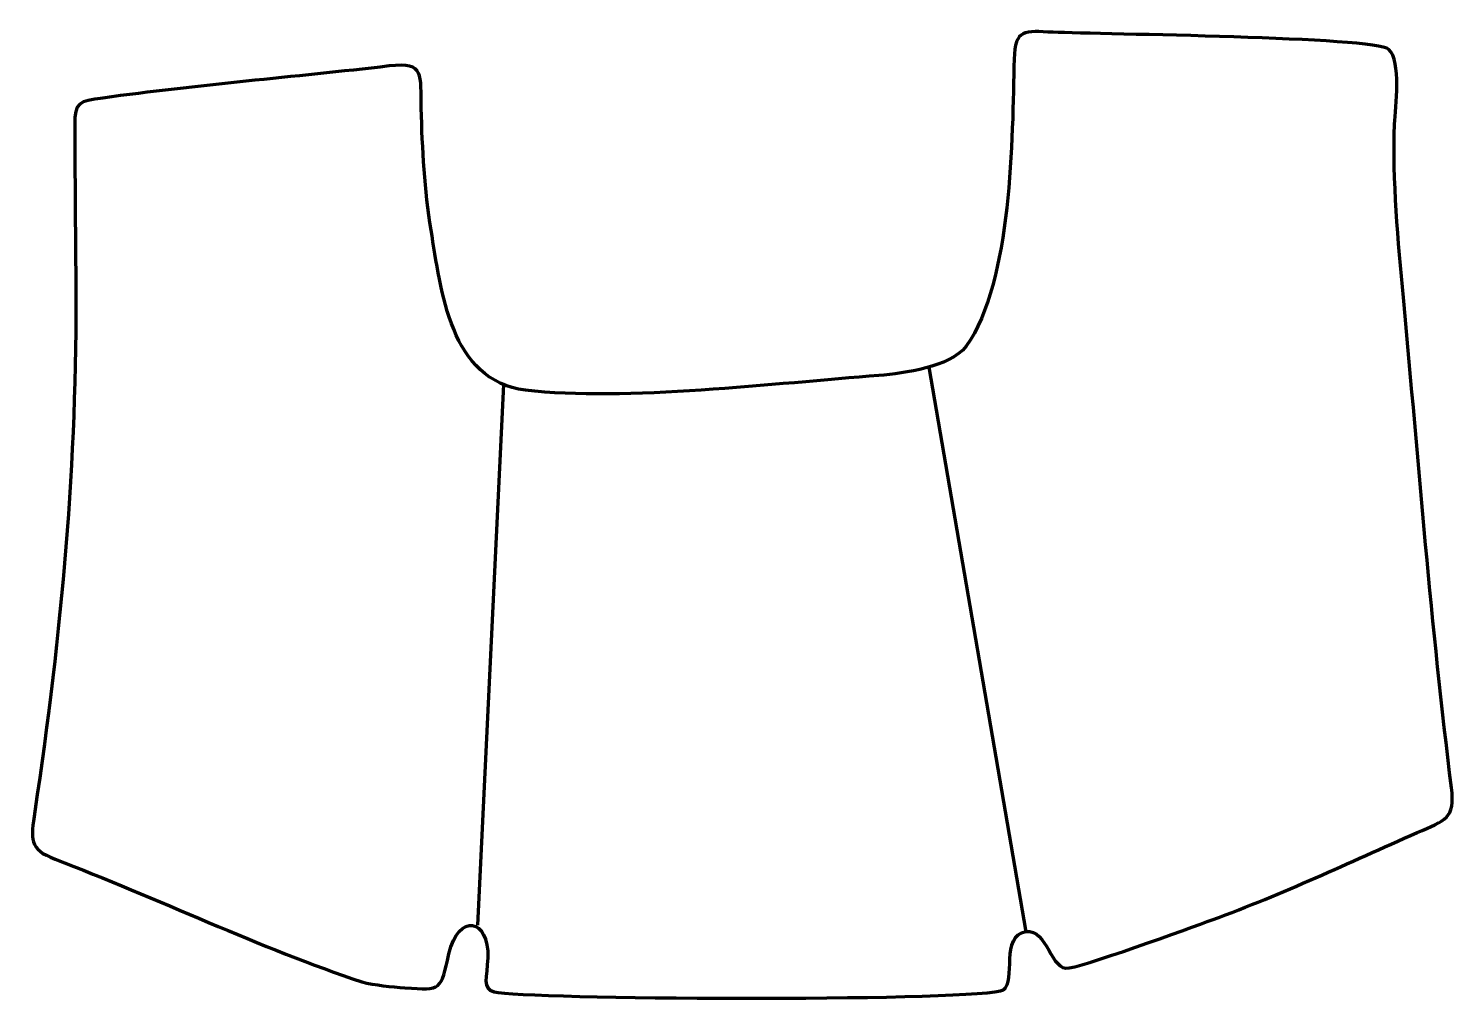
# Model space of a CAD drawing. Header units: millimetres. Extents: x -426 to 84, y 260 to 607.
import ezdxf

# ---------------------------------------------------------------- set-up
doc = ezdxf.new("R2010")
doc.units = ezdxf.units.MM
doc.header["$MEASUREMENT"] = 0
doc.layers.add('layer 2', color=7, linetype='Continuous')
doc.layers.add('layer 3', color=7, linetype='Continuous')

msp = doc.modelspace()

# ---------------------------------------------------------------- linework, layer by layer
at = {"layer": 'layer 2', "color": 140, "lineweight": 158}
for points in [[(-104.228, 486.227), (-104.228, 486.227), (-69.6935, 284.7796), (-69.6935, 284.7796)], [(-265.18, 287.0934), (-265.18, 287.0934), (-255.9709, 479.9795), (-255.9709, 479.9795)]]:
    msp.add_open_spline(points, degree=3, dxfattribs=at)
at = {"layer": 'layer 3', "color": 242, "lineweight": 158}
msp.add_open_spline([(-122.0964, 483.2136), (-112.6937, 484.2299), (-97.1682, 485.9478), (-90.9131, 493.688), (-90.9131, 493.688), (-74.5293, 516.8046), (-74.4967, 568.0303), (-73.8203, 596.1636), (-73.8203, 596.1636), (-73.5586, 607.0478), (-70.1088, 606.1729), (-59.9294, 605.7239), (-59.9294, 605.7239), (-42.9408, 604.9744), (55.0556, 604.0751), (59.8588, 599.6191), (59.8588, 599.6191), (64.4626, 595.3481), (62.2309, 579.052), (61.8977, 572.9554), (61.8977, 572.9554), (61.165, 553.0848), (63.2164, 530.9729), (65.0693, 511.1005), (65.0693, 511.1005), (65.0693, 511.1005), (65.1937, 509.7663), (65.1937, 509.7663), (65.1937, 509.7663), (70.5835, 452.0816), (75.0045, 393.4642), (82.2566, 336.1341), (82.2566, 336.1341), (83.6623, 325.022), (80.0469, 324.5548), (69.9955, 320.153), (69.9955, 320.153), (45.1202, 309.2129), (22.5112, 298.399), (-3.1962, 288.9954), (-3.1962, 288.9954), (-10.5349, 286.315), (-51.1975, 271.4134), (-55.334, 271.7543), (-55.334, 271.7543), (-61.3618, 272.2509), (-62.4995, 287.8591), (-71.1778, 284.3462), (-71.1778, 284.3462), (-78.62, 281.3335), (-72.5252, 264.9435), (-78.6641, 263.6431), (-78.6641, 263.6431), (-96.4349, 259.8788), (-248.0209, 260.5424), (-259.3786, 263.3378), (-259.3786, 263.3378), (-263.9327, 264.4585), (-261.916, 268.3799), (-261.6604, 275.39), (-261.6604, 275.39), (-261.145, 289.5266), (-272.0858, 291.7419), (-275.5378, 276.8207), (-275.5378, 276.8207), (-278.5235, 263.9149), (-277.9123, 263.7794), (-291.2378, 264.7278), (-291.2378, 264.7278), (-296.0652, 265.0714), (-301.8986, 265.68), (-306.5886, 266.8746), (-306.5886, 266.8746), (-342.2635, 278.719), (-380.2279, 297.0431), (-416.0796, 310.6667), (-416.0796, 310.6667), (-425.5379, 314.2609), (-424.772, 317.7993), (-423.2895, 327.6656), (-423.2895, 327.6656), (-413.6799, 392.2696), (-408.2143, 451.7164), (-408.6754, 517.1363), (-408.6754, 517.1363), (-408.8059, 535.6489), (-409.0067, 554.1594), (-409.0638, 572.6726), (-409.0638, 572.6726), (-409.0846, 580.9287), (-407.608, 581.0519), (-399.03, 582.2524), (-399.03, 582.2524), (-365.2719, 586.9355), (-330.8264, 589.7189), (-296.8641, 593.6918), (-296.8641, 593.6918), (-283.7253, 595.2287), (-285.7551, 590.3679), (-285.4312, 578.5838), (-285.4312, 578.5838), (-284.9872, 564.0788), (-284.213, 549.4249), (-281.8638, 535.1026), (-281.8638, 535.1026), (-278.3857, 513.6392), (-275.0588, 481.2636), (-248.2225, 478.0233), (-248.2225, 478.0233), (-212.6735, 473.7309), (-158.5634, 480.5682), (-122.0964, 483.2136)], degree=3, knots=[0, 0, 0, 0, 0.03448276, 0.03448276, 0.03448276, 0.03448276, 0.06896552, 0.06896552, 0.06896552, 0.06896552, 0.10344828, 0.10344828, 0.10344828, 0.10344828, 0.13793103, 0.13793103, 0.13793103, 0.13793103, 0.17241379, 0.17241379, 0.17241379, 0.17241379, 0.20689655, 0.20689655, 0.20689655, 0.20689655, 0.24137931, 0.24137931, 0.24137931, 0.24137931, 0.27586207, 0.27586207, 0.27586207, 0.27586207, 0.31034483, 0.31034483, 0.31034483, 0.31034483, 0.34482759, 0.34482759, 0.34482759, 0.34482759, 0.37931034, 0.37931034, 0.37931034, 0.37931034, 0.4137931, 0.4137931, 0.4137931, 0.4137931, 0.44827586, 0.44827586, 0.44827586, 0.44827586, 0.48275862, 0.48275862, 0.48275862, 0.48275862, 0.51724138, 0.51724138, 0.51724138, 0.51724138, 0.55172414, 0.55172414, 0.55172414, 0.55172414, 0.5862069, 0.5862069, 0.5862069, 0.5862069, 0.62068966, 0.62068966, 0.62068966, 0.62068966, 0.65517241, 0.65517241, 0.65517241, 0.65517241, 0.68965517, 0.68965517, 0.68965517, 0.68965517, 0.72413793, 0.72413793, 0.72413793, 0.72413793, 0.75862069, 0.75862069, 0.75862069, 0.75862069, 0.79310345, 0.79310345, 0.79310345, 0.79310345, 0.82758621, 0.82758621, 0.82758621, 0.82758621, 0.86206897, 0.86206897, 0.86206897, 0.86206897, 0.89655172, 0.89655172, 0.89655172, 0.89655172, 0.93103448, 0.93103448, 0.93103448, 0.93103448, 1, 1, 1, 1], dxfattribs=at)

doc.saveas('drawing.dxf')
